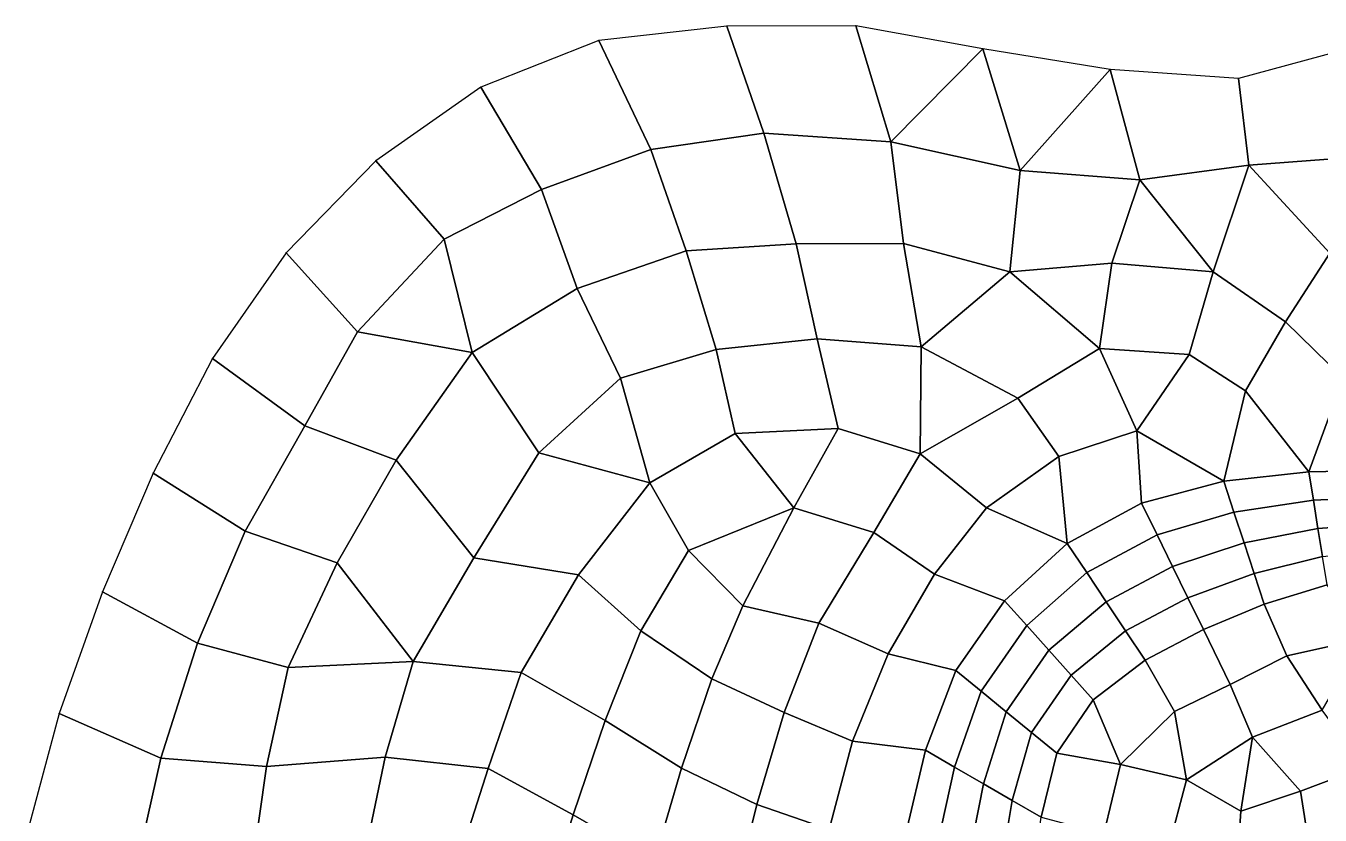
# Model space of a CAD drawing. Extents: x 391089 to 406232, y 6461839 to 6471033.
# Drawn here: x 403969 to 404222.3, y 6470695.7 to 6470850.1 of the extents above; entities that cross this region are included whole.
import ezdxf

# ---------------------------------------------------------------- set-up
doc = ezdxf.new("R2010")
doc.units = 0
for name, color, linetype in [('MESH_BOUND', 25, 'CONTINUOUS'), ('MESH_ELEMS', 18, 'CONTINUOUS'), ('MESH_NODES', 18, 'CONTINUOUS')]:
    doc.layers.add(name, color=color, linetype=linetype)

msp = doc.modelspace()

# ---------------------------------------------------------------- linework, layer by layer
at = {"layer": 'MESH_BOUND', "color": 25}
for points in [[(404106.207, 6470850.03, 2.735), (404081.133, 6470847.28, 3.051)], [(404131.457, 6470850.11, 1.978), (404106.207, 6470850.03, 2.735)], [(404156.281, 6470845.61, 2.454), (404131.457, 6470850.11, 1.978)], [(404081.133, 6470847.28, 3.051), (404058.034, 6470838.13, 3.31)], [(404181.199, 6470841.55, 2.592), (404156.281, 6470845.61, 2.454)], [(404228.957, 6470845.92, 4.515), (404206.315, 6470839.8, 2.492)], [(404206.315, 6470839.8, 2.492), (404181.199, 6470841.55, 2.592)], [(404058.034, 6470838.13, 3.31), (404037.524, 6470823.71, 2.637)], [(404037.524, 6470823.71, 2.637), (404019.953, 6470805.72, 2.678)], [(404019.953, 6470805.72, 2.678), (404005.538, 6470785.01, 2.943)], [(404005.538, 6470785.01, 2.943), (403993.965, 6470762.57, 2.694)], [(403993.965, 6470762.57, 2.694), (403984.055, 6470739.36, 2.227)], [(403984.055, 6470739.36, 2.227), (403975.575, 6470715.59, 2.174)], [(403975.575, 6470715.59, 2.174), (403969.042, 6470691.25, 1.585)]]:
    msp.add_polyline3d(points, dxfattribs=at)
at = {"layer": 'MESH_ELEMS', "color": 178}
for points in [[(404106.207, 6470850.03, 2.735), (404081.133, 6470847.28, 3.051), (404091.313, 6470825.92, 3.24), (404113.435, 6470829.09, 2.84)], [(404131.457, 6470850.11, 1.978), (404106.207, 6470850.03, 2.735), (404113.435, 6470829.09, 2.84), (404138.306, 6470827.42, 2.89)], [(404156.281, 6470845.61, 2.454), (404131.457, 6470850.11, 1.978), (404138.306, 6470827.42, 2.89), (404156.281, 6470845.61, 2.454)], [(404081.133, 6470847.28, 3.051), (404058.034, 6470838.13, 3.31), (404069.912, 6470818.1, 3.194), (404091.313, 6470825.92, 3.24)], [(404138.306, 6470827.42, 2.89), (404163.59, 6470821.81, 2.339), (404156.281, 6470845.61, 2.454), (404138.306, 6470827.42, 2.89)], [(404163.59, 6470821.81, 2.339), (404181.199, 6470841.55, 2.592), (404156.281, 6470845.61, 2.454), (404163.59, 6470821.81, 2.339)], [(404231.597, 6470824.59, 2.651), (404228.957, 6470845.92, 4.515), (404206.315, 6470839.8, 2.492), (404208.349, 6470822.87, 3.175)], [(404163.59, 6470821.81, 2.339), (404187.024, 6470819.97, 2.936), (404181.199, 6470841.55, 2.592), (404163.59, 6470821.81, 2.339)], [(404187.024, 6470819.97, 2.936), (404208.349, 6470822.87, 3.175), (404206.315, 6470839.8, 2.492), (404181.199, 6470841.55, 2.592)], [(404058.034, 6470838.13, 3.31), (404037.524, 6470823.71, 2.637), (404050.855, 6470808.38, 3.06), (404069.912, 6470818.1, 3.194)], [(404113.435, 6470829.09, 2.84), (404091.313, 6470825.92, 3.24), (404098.243, 6470806.07, 3.217), (404119.783, 6470807.5, 3.26)], [(404138.306, 6470827.42, 2.89), (404113.435, 6470829.09, 2.84), (404119.783, 6470807.5, 3.26), (404140.775, 6470807.51, 3.193)], [(404098.243, 6470806.07, 3.217), (404091.313, 6470825.92, 3.24), (404069.912, 6470818.1, 3.194), (404076.931, 6470798.74, 3.169)], [(404163.59, 6470821.81, 2.339), (404138.306, 6470827.42, 2.89), (404140.775, 6470807.51, 3.193), (404161.575, 6470802.02, 3.007)], [(404019.953, 6470805.72, 2.678), (404033.944, 6470790.28, 3.133), (404050.855, 6470808.38, 3.06), (404037.524, 6470823.71, 2.637)], [(404201.32, 6470802.02, 2.394), (404208.349, 6470822.87, 3.175), (404187.024, 6470819.97, 2.936), (404201.32, 6470802.02, 2.394)], [(404201.32, 6470802.02, 2.394), (404215.524, 6470792.21, 3.073), (404224.168, 6470805.65, 2.732), (404208.349, 6470822.87, 3.175)], [(404208.349, 6470822.87, 3.175), (404224.168, 6470805.65, 2.732), (404231.597, 6470824.59, 2.651), (404208.349, 6470822.87, 3.175)], [(404181.518, 6470803.69, 2.314), (404187.024, 6470819.97, 2.936), (404163.59, 6470821.81, 2.339), (404161.575, 6470802.02, 3.007)], [(404076.931, 6470798.74, 3.169), (404069.912, 6470818.1, 3.194), (404050.855, 6470808.38, 3.06), (404056.378, 6470786.24, 3.072)], [(404181.518, 6470803.69, 2.314), (404201.32, 6470802.02, 2.394), (404187.024, 6470819.97, 2.936), (404181.518, 6470803.69, 2.314)], [(404033.944, 6470790.28, 3.133), (404056.378, 6470786.24, 3.072), (404050.855, 6470808.38, 3.06), (404033.944, 6470790.28, 3.133)], [(404104.091, 6470786.77, 2.987), (404123.836, 6470788.89, 3.08), (404119.783, 6470807.5, 3.26), (404098.243, 6470806.07, 3.217)], [(404123.836, 6470788.89, 3.08), (404144.214, 6470787.32, 2.977), (404140.775, 6470807.51, 3.193), (404119.783, 6470807.5, 3.26)], [(404140.775, 6470807.51, 3.193), (404144.214, 6470787.32, 2.977), (404161.575, 6470802.02, 3.007), (404140.775, 6470807.51, 3.193)], [(404033.944, 6470790.28, 3.133), (404019.953, 6470805.72, 2.678), (404005.538, 6470785.01, 2.943), (404023.627, 6470771.87, 2.871)], [(404098.243, 6470806.07, 3.217), (404076.931, 6470798.74, 3.169), (404085.403, 6470781.2, 2.978), (404104.091, 6470786.77, 2.987)], [(404238.204, 6470796.22, 3.012), (404224.168, 6470805.65, 2.732), (404215.524, 6470792.21, 3.073), (404226.813, 6470781.2, 3.126)], [(404181.518, 6470803.69, 2.314), (404161.575, 6470802.02, 3.007), (404179.14, 6470786.99, 2.967), (404181.518, 6470803.69, 2.314)], [(404181.518, 6470803.69, 2.314), (404179.14, 6470786.99, 2.967), (404196.63, 6470785.84, 3.162), (404201.32, 6470802.02, 2.394)], [(404163.159, 6470777.25, 2.924), (404179.14, 6470786.99, 2.967), (404161.575, 6470802.02, 3.007), (404144.214, 6470787.32, 2.977)], [(404196.63, 6470785.84, 3.162), (404207.669, 6470778.7, 3.183), (404215.524, 6470792.21, 3.073), (404201.32, 6470802.02, 2.394)], [(404056.378, 6470786.24, 3.072), (404069.428, 6470766.57, 2.874), (404085.403, 6470781.2, 2.978), (404076.931, 6470798.74, 3.169)], [(404226.813, 6470781.2, 3.126), (404215.524, 6470792.21, 3.073), (404207.669, 6470778.7, 3.183), (404220.059, 6470762.86, 2.366)], [(404041.499, 6470765.16, 2.832), (404056.378, 6470786.24, 3.072), (404033.944, 6470790.28, 3.133), (404023.627, 6470771.87, 2.871)], [(404123.836, 6470788.89, 3.08), (404104.091, 6470786.77, 2.987), (404107.832, 6470770.36, 2.892), (404128.001, 6470771.34, 2.967)], [(404144.214, 6470787.32, 2.977), (404123.836, 6470788.89, 3.08), (404128.001, 6470771.34, 2.967), (404144.009, 6470766.41, 2.942)], [(404144.009, 6470766.41, 2.942), (404163.159, 6470777.25, 2.924), (404144.214, 6470787.32, 2.977), (404144.009, 6470766.41, 2.942)], [(404023.627, 6470771.87, 2.871), (404005.538, 6470785.01, 2.943), (403993.965, 6470762.57, 2.694), (404011.948, 6470751.23, 3.054)], [(404069.428, 6470766.57, 2.874), (404056.378, 6470786.24, 3.072), (404041.499, 6470765.16, 2.832), (404056.677, 6470746.03, 2.515)], [(404085.403, 6470781.2, 2.978), (404091.138, 6470760.73, 2.783), (404107.832, 6470770.36, 2.892), (404104.091, 6470786.77, 2.987)], [(404171.13, 6470765.85, 2.797), (404186.445, 6470770.89, 3.038), (404179.14, 6470786.99, 2.967), (404163.159, 6470777.25, 2.924)], [(404179.14, 6470786.99, 2.967), (404186.445, 6470770.89, 3.038), (404196.63, 6470785.84, 3.162), (404179.14, 6470786.99, 2.967)], [(404207.669, 6470778.7, 3.183), (404196.63, 6470785.84, 3.162), (404186.445, 6470770.89, 3.038), (404203.439, 6470761.01, 2.691)], [(404069.428, 6470766.57, 2.874), (404091.138, 6470760.73, 2.783), (404085.403, 6470781.2, 2.978), (404069.428, 6470766.57, 2.874)], [(404236.793, 6470763.18, 2.596), (404245.023, 6470778.76, 3.017), (404226.813, 6470781.2, 3.126), (404220.059, 6470762.86, 2.366)], [(404157.032, 6470755.8, 2.743), (404171.13, 6470765.85, 2.797), (404163.159, 6470777.25, 2.924), (404144.009, 6470766.41, 2.942)], [(404203.439, 6470761.01, 2.691), (404220.059, 6470762.86, 2.366), (404207.669, 6470778.7, 3.183), (404203.439, 6470761.01, 2.691)], [(404029.974, 6470745.09, 2.678), (404041.499, 6470765.16, 2.832), (404023.627, 6470771.87, 2.871), (404011.948, 6470751.23, 3.054)], [(404107.832, 6470770.36, 2.892), (404091.138, 6470760.73, 2.783), (404098.702, 6470747.44, 2.977), (404119.3, 6470755.79, 2.8)], [(404107.832, 6470770.36, 2.892), (404119.3, 6470755.79, 2.8), (404128.001, 6470771.34, 2.967), (404107.832, 6470770.36, 2.892)], [(404134.971, 6470750.99, 2.858), (404144.009, 6470766.41, 2.942), (404128.001, 6470771.34, 2.967), (404119.3, 6470755.79, 2.8)], [(404187.34, 6470756.7, 2.665), (404186.445, 6470770.89, 3.038), (404171.13, 6470765.85, 2.797), (404172.797, 6470748.86, 2.625)], [(404187.34, 6470756.7, 2.665), (404203.439, 6470761.01, 2.691), (404186.445, 6470770.89, 3.038), (404187.34, 6470756.7, 2.665)], [(404056.677, 6470746.03, 2.515), (404041.499, 6470765.16, 2.832), (404029.974, 6470745.09, 2.678), (404044.846, 6470725.76, 2.405)], [(404077.163, 6470742.72, 2.658), (404091.138, 6470760.73, 2.783), (404069.428, 6470766.57, 2.874), (404056.677, 6470746.03, 2.515)], [(404146.817, 6470742.86, 2.947), (404157.032, 6470755.8, 2.743), (404144.009, 6470766.41, 2.942), (404134.971, 6470750.99, 2.858)], [(404157.032, 6470755.8, 2.743), (404172.797, 6470748.86, 2.625), (404171.13, 6470765.85, 2.797), (404157.032, 6470755.8, 2.743)], [(404011.948, 6470751.23, 3.054), (403993.965, 6470762.57, 2.694), (403984.055, 6470739.36, 2.227), (404002.626, 6470729.34, 2.889)], [(404220.059, 6470762.86, 2.366), (404203.439, 6470761.01, 2.691), (404205.419, 6470755, 2.582), (404220.959, 6470757.33, 2.375)], [(404236.793, 6470763.18, 2.596), (404220.059, 6470762.86, 2.366), (404220.959, 6470757.33, 2.375), (404236.7, 6470758.01, 2.177)], [(404098.702, 6470747.44, 2.977), (404091.138, 6470760.73, 2.783), (404077.163, 6470742.72, 2.658), (404089.337, 6470731.75, 2.934)], [(404203.439, 6470761.01, 2.691), (404187.34, 6470756.7, 2.665), (404190.367, 6470750.53, 2.63), (404205.419, 6470755, 2.582)], [(404220.959, 6470757.33, 2.375), (404205.419, 6470755, 2.582), (404207.399, 6470748.98, 1.246), (404221.859, 6470751.8, 1.2)], [(404236.7, 6470758.01, 2.177), (404220.959, 6470757.33, 2.375), (404221.859, 6470751.8, 1.2), (404236.608, 6470752.83, 1.249)], [(404119.3, 6470755.79, 2.8), (404098.702, 6470747.44, 2.977), (404109.338, 6470736.67, 2.918), (404119.3, 6470755.79, 2.8)], [(404124.174, 6470733.23, 2.926), (404134.971, 6470750.99, 2.858), (404119.3, 6470755.79, 2.8), (404109.338, 6470736.67, 2.918)], [(404160.521, 6470737.62, 2.644), (404172.797, 6470748.86, 2.625), (404157.032, 6470755.8, 2.743), (404146.817, 6470742.86, 2.947)], [(404187.34, 6470756.7, 2.665), (404172.797, 6470748.86, 2.625), (404176.603, 6470743.15, 2.51), (404190.367, 6470750.53, 2.63)], [(404205.419, 6470755, 2.582), (404190.367, 6470750.53, 2.63), (404193.394, 6470744.35, 2.047), (404207.399, 6470748.98, 1.246)], [(404221.859, 6470751.8, 1.2), (404207.399, 6470748.98, 1.246), (404209.378, 6470742.97, 2.271), (404222.759, 6470746.27, 2.326)], [(404236.608, 6470752.83, 1.249), (404221.859, 6470751.8, 1.2), (404222.759, 6470746.27, 2.326), (404236.515, 6470747.66, 2.576)], [(404020.392, 6470724.59, 2.519), (404029.974, 6470745.09, 2.678), (404011.948, 6470751.23, 3.054), (404002.626, 6470729.34, 2.889)], [(404146.817, 6470742.86, 2.947), (404134.971, 6470750.99, 2.858), (404124.174, 6470733.23, 2.926), (404137.748, 6470727.23, 2.735)], [(404190.367, 6470750.53, 2.63), (404176.603, 6470743.15, 2.51), (404180.409, 6470737.44, 2.264), (404193.394, 6470744.35, 2.047)], [(404109.338, 6470736.67, 2.918), (404098.702, 6470747.44, 2.977), (404089.337, 6470731.75, 2.934), (404103.234, 6470722.38, 2.598)], [(404172.797, 6470748.86, 2.625), (404160.521, 6470737.62, 2.644), (404164.865, 6470732.78, 2.526), (404176.603, 6470743.15, 2.51)], [(404207.399, 6470748.98, 1.246), (404193.394, 6470744.35, 2.047), (404196.421, 6470738.18, 2.155), (404209.378, 6470742.97, 2.271)], [(404029.974, 6470745.09, 2.678), (404020.392, 6470724.59, 2.519), (404044.846, 6470725.76, 2.405), (404029.974, 6470745.09, 2.678)], [(404065.976, 6470723.61, 2.791), (404077.163, 6470742.72, 2.658), (404056.677, 6470746.03, 2.515), (404044.846, 6470725.76, 2.405)], [(404193.394, 6470744.35, 2.047), (404180.409, 6470737.44, 2.264), (404184.216, 6470731.74, 2.145), (404196.421, 6470738.18, 2.155)], [(404222.759, 6470746.27, 2.326), (404209.378, 6470742.97, 2.271), (404211.358, 6470736.96, 3.002), (404223.66, 6470740.74, 3.007)], [(404089.337, 6470731.75, 2.934), (404077.163, 6470742.72, 2.658), (404065.976, 6470723.61, 2.791), (404082.402, 6470714.18, 2.477)], [(404151.009, 6470724.02, 2.686), (404160.521, 6470737.62, 2.644), (404146.817, 6470742.86, 2.947), (404137.748, 6470727.23, 2.735)], [(404176.603, 6470743.15, 2.51), (404164.865, 6470732.78, 2.526), (404169.209, 6470727.94, 2.239), (404180.409, 6470737.44, 2.264)], [(404209.378, 6470742.97, 2.271), (404196.421, 6470738.18, 2.155), (404199.448, 6470732, 2.931), (404211.358, 6470736.96, 3.002)], [(404002.626, 6470729.34, 2.889), (403984.055, 6470739.36, 2.227), (403975.575, 6470715.59, 2.174), (403995.426, 6470706.84, 2.905)], [(404215.791, 6470726.89, 2.889), (404230.768, 6470730.21, 2.887), (404223.66, 6470740.74, 3.007), (404211.358, 6470736.96, 3.002)], [(404124.174, 6470733.23, 2.926), (404109.338, 6470736.67, 2.918), (404103.234, 6470722.38, 2.598), (404117.38, 6470715.79, 2.649)], [(404160.521, 6470737.62, 2.644), (404151.009, 6470724.02, 2.686), (404155.943, 6470719.97, 2.746), (404164.865, 6470732.78, 2.526)], [(404180.409, 6470737.44, 2.264), (404169.209, 6470727.94, 2.239), (404173.552, 6470723.11, 1.72), (404184.216, 6470731.74, 2.145)], [(404196.421, 6470738.18, 2.155), (404184.216, 6470731.74, 2.145), (404188.022, 6470726.03, 2.952), (404199.448, 6470732, 2.931)], [(404204.695, 6470721.27, 2.834), (404215.791, 6470726.89, 2.889), (404211.358, 6470736.96, 3.002), (404199.448, 6470732, 2.931)], [(404103.234, 6470722.38, 2.598), (404089.337, 6470731.75, 2.934), (404082.402, 6470714.18, 2.477), (404097.34, 6470704.91, 2.915)], [(404137.748, 6470727.23, 2.735), (404124.174, 6470733.23, 2.926), (404117.38, 6470715.79, 2.649), (404130.797, 6470710.19, 2.642)], [(404164.865, 6470732.78, 2.526), (404155.943, 6470719.97, 2.746), (404160.877, 6470715.92, 0.956), (404169.209, 6470727.94, 2.239)], [(404184.216, 6470731.74, 2.145), (404173.552, 6470723.11, 1.72), (404177.896, 6470718.27, 2.786), (404188.022, 6470726.03, 2.952)], [(404204.695, 6470721.27, 2.834), (404199.448, 6470732, 2.931), (404188.022, 6470726.03, 2.952), (404193.772, 6470715.99, 3)], [(404016.094, 6470705.24, 2.563), (404020.392, 6470724.59, 2.519), (404002.626, 6470729.34, 2.889), (403995.426, 6470706.84, 2.905)], [(404230.768, 6470730.21, 2.887), (404215.791, 6470726.89, 2.889), (404222.693, 6470716.24, 3.107), (404230.768, 6470730.21, 2.887)], [(404145.095, 6470708.38, 2.783), (404151.009, 6470724.02, 2.686), (404137.748, 6470727.23, 2.735), (404130.797, 6470710.19, 2.642)], [(404169.209, 6470727.94, 2.239), (404160.877, 6470715.92, 0.956), (404165.811, 6470711.87, 2.134), (404173.552, 6470723.11, 1.72)], [(404209.015, 6470710.97, 2.97), (404222.693, 6470716.24, 3.107), (404215.791, 6470726.89, 2.889), (404204.695, 6470721.27, 2.834)], [(404039.373, 6470707.02, 2.654), (404044.846, 6470725.76, 2.405), (404020.392, 6470724.59, 2.519), (404016.094, 6470705.24, 2.563)], [(404059.467, 6470704.83, 2.746), (404065.976, 6470723.61, 2.791), (404044.846, 6470725.76, 2.405), (404039.373, 6470707.02, 2.654)], [(404151.009, 6470724.02, 2.686), (404145.095, 6470708.38, 2.783), (404150.742, 6470705.1, 2.662), (404155.943, 6470719.97, 2.746)], [(404177.896, 6470718.27, 2.786), (404183.218, 6470705.59, 2.941), (404193.772, 6470715.99, 3), (404188.022, 6470726.03, 2.952)], [(404059.467, 6470704.83, 2.746), (404076.134, 6470695.78, 2.566), (404082.402, 6470714.18, 2.477), (404065.976, 6470723.61, 2.791)], [(404097.34, 6470704.91, 2.915), (404112.059, 6470697.8, 2.938), (404117.38, 6470715.79, 2.649), (404103.234, 6470722.38, 2.598)], [(404173.552, 6470723.11, 1.72), (404165.811, 6470711.87, 2.134), (404170.744, 6470707.82, 2.628), (404177.896, 6470718.27, 2.786)], [(404193.772, 6470715.99, 3), (404196.16, 6470702.58, 2.799), (404209.015, 6470710.97, 2.97), (404204.695, 6470721.27, 2.834)], [(404155.943, 6470719.97, 2.746), (404150.742, 6470705.1, 2.662), (404156.389, 6470701.83, 2.655), (404160.877, 6470715.92, 0.956)], [(404183.218, 6470705.59, 2.941), (404177.896, 6470718.27, 2.786), (404170.744, 6470707.82, 2.628), (404183.218, 6470705.59, 2.941)], [(404222.693, 6470716.24, 3.107), (404209.015, 6470710.97, 2.97), (404218.445, 6470700.38, 3.559), (404230.893, 6470705.07, 3.822)], [(403995.426, 6470706.84, 2.905), (403975.575, 6470715.59, 2.174), (403969.042, 6470691.25, 1.585), (403990.224, 6470683.54, 2.99)], [(404097.34, 6470704.91, 2.915), (404082.402, 6470714.18, 2.477), (404076.134, 6470695.78, 2.566), (404091.993, 6470686.62, 3.026)], [(404112.059, 6470697.8, 2.938), (404126.196, 6470692.87, 2.904), (404130.797, 6470710.19, 2.642), (404117.38, 6470715.79, 2.649)], [(404160.877, 6470715.92, 0.956), (404156.389, 6470701.83, 2.655), (404162.036, 6470698.56, 1.609), (404165.811, 6470711.87, 2.134)], [(404193.772, 6470715.99, 3), (404183.218, 6470705.59, 2.941), (404196.16, 6470702.58, 2.799), (404193.772, 6470715.99, 3)], [(404165.811, 6470711.87, 2.134), (404162.036, 6470698.56, 1.609), (404167.683, 6470695.29, 2.649), (404170.744, 6470707.82, 2.628)], [(404141.188, 6470692.1, 2.816), (404145.095, 6470708.38, 2.783), (404130.797, 6470710.19, 2.642), (404126.196, 6470692.87, 2.904)], [(404209.015, 6470710.97, 2.97), (404196.16, 6470702.58, 2.799), (404206.777, 6470696.44, 3.224), (404209.015, 6470710.97, 2.97)], [(404209.015, 6470710.97, 2.97), (404206.777, 6470696.44, 3.224), (404218.445, 6470700.38, 3.559), (404209.015, 6470710.97, 2.97)], [(404013.303, 6470685.48, 2.018), (404016.094, 6470705.24, 2.563), (403995.426, 6470706.84, 2.905), (403990.224, 6470683.54, 2.99)], [(404035.466, 6470688.58, 2.789), (404039.373, 6470707.02, 2.654), (404016.094, 6470705.24, 2.563), (404013.303, 6470685.48, 2.018)], [(404053.064, 6470684.69, 2.492), (404059.467, 6470704.83, 2.746), (404039.373, 6470707.02, 2.654), (404035.466, 6470688.58, 2.789)], [(404145.095, 6470708.38, 2.783), (404141.188, 6470692.1, 2.816), (404147.376, 6470689.7, 2.877), (404150.742, 6470705.1, 2.662)], [(404179.934, 6470692.03, 2.683), (404183.218, 6470705.59, 2.941), (404170.744, 6470707.82, 2.628), (404167.683, 6470695.29, 2.649)], [(404076.134, 6470695.78, 2.566), (404059.467, 6470704.83, 2.746), (404053.064, 6470684.69, 2.492), (404070.368, 6470677.29, 2.872)], [(404112.059, 6470697.8, 2.938), (404097.34, 6470704.91, 2.915), (404091.993, 6470686.62, 3.026), (404107.753, 6470680.42, 3.003)], [(404150.742, 6470705.1, 2.662), (404147.376, 6470689.7, 2.877), (404153.564, 6470687.3, 2.607), (404156.389, 6470701.83, 2.655)], [(404192.576, 6470689.05, 2.889), (404196.16, 6470702.58, 2.799), (404183.218, 6470705.59, 2.941), (404179.934, 6470692.03, 2.683)], [(404218.445, 6470700.38, 3.559), (404220.137, 6470689.61, 3.738), (404234.105, 6470695.62, 3.963), (404230.893, 6470705.07, 3.822)], [(404156.389, 6470701.83, 2.655), (404153.564, 6470687.3, 2.607), (404159.751, 6470684.89, 1.689), (404162.036, 6470698.56, 1.609)], [(404206.777, 6470696.44, 3.224), (404196.16, 6470702.58, 2.799), (404192.576, 6470689.05, 2.889), (404206.089, 6470686.89, 3.408)], [(404162.036, 6470698.56, 1.609), (404159.751, 6470684.89, 1.689), (404165.939, 6470682.49, 2.825), (404167.683, 6470695.29, 2.649)], [(404220.137, 6470689.61, 3.738), (404218.445, 6470700.38, 3.559), (404206.777, 6470696.44, 3.224), (404206.089, 6470686.89, 3.408)], [(404126.196, 6470692.87, 2.904), (404112.059, 6470697.8, 2.938), (404107.753, 6470680.42, 3.003), (404123.04, 6470677.17, 2.927)], [(404091.993, 6470686.62, 3.026), (404076.134, 6470695.78, 2.566), (404070.368, 6470677.29, 2.872), (404086.777, 6470668.57, 3.027)]]:
    msp.add_3dface(points, dxfattribs=at)
at = {"layer": 'MESH_NODES', "color": 18}
for p in [(404106.207, 6470850.03, 2.735), (404131.457, 6470850.11, 1.978), (404081.133, 6470847.28, 3.051), (404156.281, 6470845.61, 2.454), (404181.199, 6470841.55, 2.592), (404058.034, 6470838.13, 3.31), (404206.315, 6470839.8, 2.492), (404113.435, 6470829.09, 2.84), (404091.313, 6470825.92, 3.24), (404138.306, 6470827.42, 2.89), (404037.524, 6470823.71, 2.637), (404208.349, 6470822.87, 3.175), (404163.59, 6470821.81, 2.339), (404069.912, 6470818.1, 3.194), (404187.024, 6470819.97, 2.936), (404050.855, 6470808.38, 3.06), (404119.783, 6470807.5, 3.26), (404140.775, 6470807.51, 3.193), (404019.953, 6470805.72, 2.678), (404098.243, 6470806.07, 3.217), (404181.518, 6470803.69, 2.314), (404161.575, 6470802.02, 3.007), (404201.32, 6470802.02, 2.394), (404076.931, 6470798.74, 3.169), (404215.524, 6470792.21, 3.073), (404033.944, 6470790.28, 3.133), (404123.836, 6470788.89, 3.08), (404144.214, 6470787.32, 2.977), (404005.538, 6470785.01, 2.943), (404056.378, 6470786.24, 3.072), (404104.091, 6470786.77, 2.987), (404179.14, 6470786.99, 2.967), (404196.63, 6470785.84, 3.162), (404085.403, 6470781.2, 2.978), (404163.159, 6470777.25, 2.924), (404207.669, 6470778.7, 3.183), (404023.627, 6470771.87, 2.871), (404107.832, 6470770.36, 2.892), (404128.001, 6470771.34, 2.967), (404186.445, 6470770.89, 3.038), (404041.499, 6470765.16, 2.832), (404069.428, 6470766.57, 2.874), (404144.009, 6470766.41, 2.942), (404171.13, 6470765.85, 2.797), (403993.965, 6470762.57, 2.694), (404220.059, 6470762.86, 2.366), (404091.138, 6470760.73, 2.783), (404203.439, 6470761.01, 2.691), (404220.959, 6470757.33, 2.375), (404119.3, 6470755.79, 2.8), (404157.032, 6470755.8, 2.743), (404187.34, 6470756.7, 2.665), (404205.419, 6470755, 2.582), (404221.859, 6470751.8, 1.2), (404011.948, 6470751.23, 3.054), (404134.971, 6470750.99, 2.858), (404190.367, 6470750.53, 2.63), (404098.702, 6470747.44, 2.977), (404172.797, 6470748.86, 2.625), (404207.399, 6470748.98, 1.246), (404029.974, 6470745.09, 2.678), (404056.677, 6470746.03, 2.515), (404193.394, 6470744.35, 2.047), (404077.163, 6470742.72, 2.658), (404146.817, 6470742.86, 2.947), (404176.603, 6470743.15, 2.51), (404209.378, 6470742.97, 2.271), (403984.055, 6470739.36, 2.227), (404109.338, 6470736.67, 2.918), (404160.521, 6470737.62, 2.644), (404180.409, 6470737.44, 2.264), (404196.421, 6470738.18, 2.155), (404211.358, 6470736.96, 3.002), (404089.337, 6470731.75, 2.934), (404124.174, 6470733.23, 2.926), (404164.865, 6470732.78, 2.526), (404184.216, 6470731.74, 2.145), (404199.448, 6470732, 2.931), (404002.626, 6470729.34, 2.889), (404137.748, 6470727.23, 2.735), (404169.209, 6470727.94, 2.239), (404215.791, 6470726.89, 2.889), (404020.392, 6470724.59, 2.519), (404044.846, 6470725.76, 2.405), (404151.009, 6470724.02, 2.686), (404188.022, 6470726.03, 2.952), (404065.976, 6470723.61, 2.791), (404103.234, 6470722.38, 2.598), (404173.552, 6470723.11, 1.72), (404204.695, 6470721.27, 2.834), (404155.943, 6470719.97, 2.746), (404177.896, 6470718.27, 2.786), (403975.575, 6470715.59, 2.174), (404082.402, 6470714.18, 2.477), (404117.38, 6470715.79, 2.649), (404160.877, 6470715.92, 0.956), (404193.772, 6470715.99, 3), (404165.811, 6470711.87, 2.134), (404130.797, 6470710.19, 2.642), (404209.015, 6470710.97, 2.97), (403995.426, 6470706.84, 2.905), (404039.373, 6470707.02, 2.654), (404145.095, 6470708.38, 2.783), (404170.744, 6470707.82, 2.628), (404016.094, 6470705.24, 2.563), (404059.467, 6470704.83, 2.746), (404097.34, 6470704.91, 2.915), (404150.742, 6470705.1, 2.662), (404183.218, 6470705.59, 2.941), (404156.389, 6470701.83, 2.655), (404196.16, 6470702.58, 2.799), (404162.036, 6470698.56, 1.609), (404218.445, 6470700.38, 3.559), (404112.059, 6470697.8, 2.938), (404206.777, 6470696.44, 3.224), (404076.134, 6470695.78, 2.566)]:
    msp.add_point(p, dxfattribs=at)

doc.saveas('drawing.dxf')
